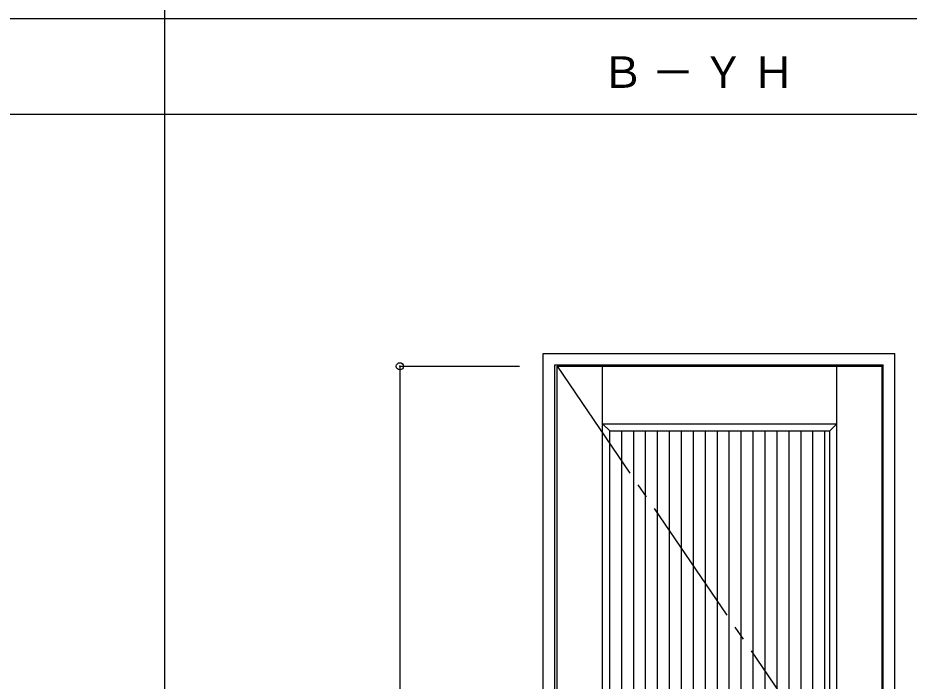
# Model space of a CAD drawing. Units: millimetres, scale not verified. Extents: x -6000 to 5700, y -4307 to 4260.
# Drawn here: x 898 to 2763, y -1201 to 186 of the extents above; entities that cross this region are included whole.
import ezdxf

# ---------------------------------------------------------------- set-up
doc = ezdxf.new("R2010")
doc.units = ezdxf.units.MM
doc.header["$LTSCALE"] = 30
doc.header["$PDMODE"] = 32
doc.header["$PDSIZE"] = 15
doc.linetypes.add('CHAIN2', pattern=[12, 9, -1, 1, -1])
for name, color, linetype in [('0-2_扉', 7, 'Continuous'), ('0-4_枠', 3, 'Continuous'), ('0-7', 7, 'CHAIN2'), ('0-A_文字', 7, 'Continuous'), ('0-B_寸法', 7, 'Continuous'), ('0-C_ハッチ', 4, 'Continuous'), ('F-1_枠', 6, 'Continuous')]:
    doc.layers.add(name, color=color, linetype=linetype)
doc.styles.add('ＭＳ ゴシック', font='')
doc.styles.get('ＭＳ ゴシック').set_extended_font_data('MS Gothic')

msp = doc.modelspace()

# ---------------------------------------------------------------- linework, layer by layer
at = {"layer": '0-2_扉'}
for p, q in [((2026.4, -2537.5), (2026.4, -542.5)), ((2026.4, -542.5), (2706.4, -542.5)), ((2121.4, -1575.51), (2121.4, -542.5)), ((2611.4, -2537.5), (2611.4, -542.5)), ((2706.4, -2537.5), (2706.4, -542.5)), ((2121.4, -662.5), (2136.4, -677.5)), ((2121.4, -662.5), (2611.4, -662.5)), ((2611.4, -662.5), (2596.4, -677.5)), ((2136.4, -677.5), (2596.4, -677.5)), ((2136.4, -1569), (2136.4, -677.5)), ((2596.4, -1722.5), (2596.4, -677.5)), ((2136.59, -860.5), (2136.4, -860.5))]:
    msp.add_line(p, q, dxfattribs=at)
at = {"layer": '0-4_枠'}
for p, q in [((1997.4, -515.5), (2732.4, -515.5)), ((1997.4, -2562.5), (1997.4, -515.5)), ((2732.4, -2562.5), (2732.4, -515.5)), ((2021.4, -539.5), (2708.4, -539.5)), ((2021.4, -2562.5), (2021.4, -539.5)), ((2708.4, -2562.5), (2708.4, -539.5))]:
    msp.add_line(p, q, dxfattribs=at)
at = {"layer": '0-7'}
msp.add_line((2026.4, -542.5), (2706.4, -1540), dxfattribs=at)
at = {"layer": '0-B_寸法', "color": 4}
for q in [(1947.4, -542.5), (1697.4, -2537.5)]:
    msp.add_line((1697.4, -542.5), q, dxfattribs=at)
at = {"layer": '0-B_寸法'}
msp.add_point((1697.4, -542.5), dxfattribs=at)
at = {"layer": '0-C_ハッチ'}
for p, q in [((2161.4, -1561.05), (2161.4, -677.5)), ((2186.4, -1562.29), (2186.4, -677.5)), ((2211.4, -1722.5), (2211.4, -677.5)), ((2236.4, -1722.5), (2236.4, -677.5)), ((2261.4, -1722.5), (2261.4, -677.5)), ((2286.4, -1722.5), (2286.4, -677.5)), ((2311.4, -1722.5), (2311.4, -677.5)), ((2336.4, -1722.5), (2336.4, -677.5)), ((2361.4, -1722.5), (2361.4, -677.5)), ((2386.4, -1722.5), (2386.4, -677.5)), ((2411.4, -1722.5), (2411.4, -677.5)), ((2436.4, -1722.5), (2436.4, -677.5)), ((2461.4, -1722.5), (2461.4, -677.5)), ((2486.4, -1722.5), (2486.4, -677.5)), ((2511.4, -1722.5), (2511.4, -677.5)), ((2536.4, -1722.5), (2536.4, -677.5)), ((2561.4, -1722.5), (2561.4, -677.5)), ((2586.4, -1722.5), (2586.4, -677.5))]:
    msp.add_line(p, q, dxfattribs=at)
at = {"layer": 'F-1_枠'}
for p, q in [((1204.8, 4175), (1204.8, -3790)), ((-6000, 184.5), (5690, 184.5)), ((-6000, -15.5), (5690, -15.5))]:
    msp.add_line(p, q, dxfattribs=at)

# ---------------------------------------------------------------- texts
at = {"layer": '0-A_文字', "insert": (2118.1, 39.5), "char_height": 65.98, "attachment_point": 7, "style": 'ＭＳ ゴシック'}
msp.add_mtext('\\T1.17;Ｂ－ＹＨ', dxfattribs=at)

doc.saveas('drawing.dxf')
